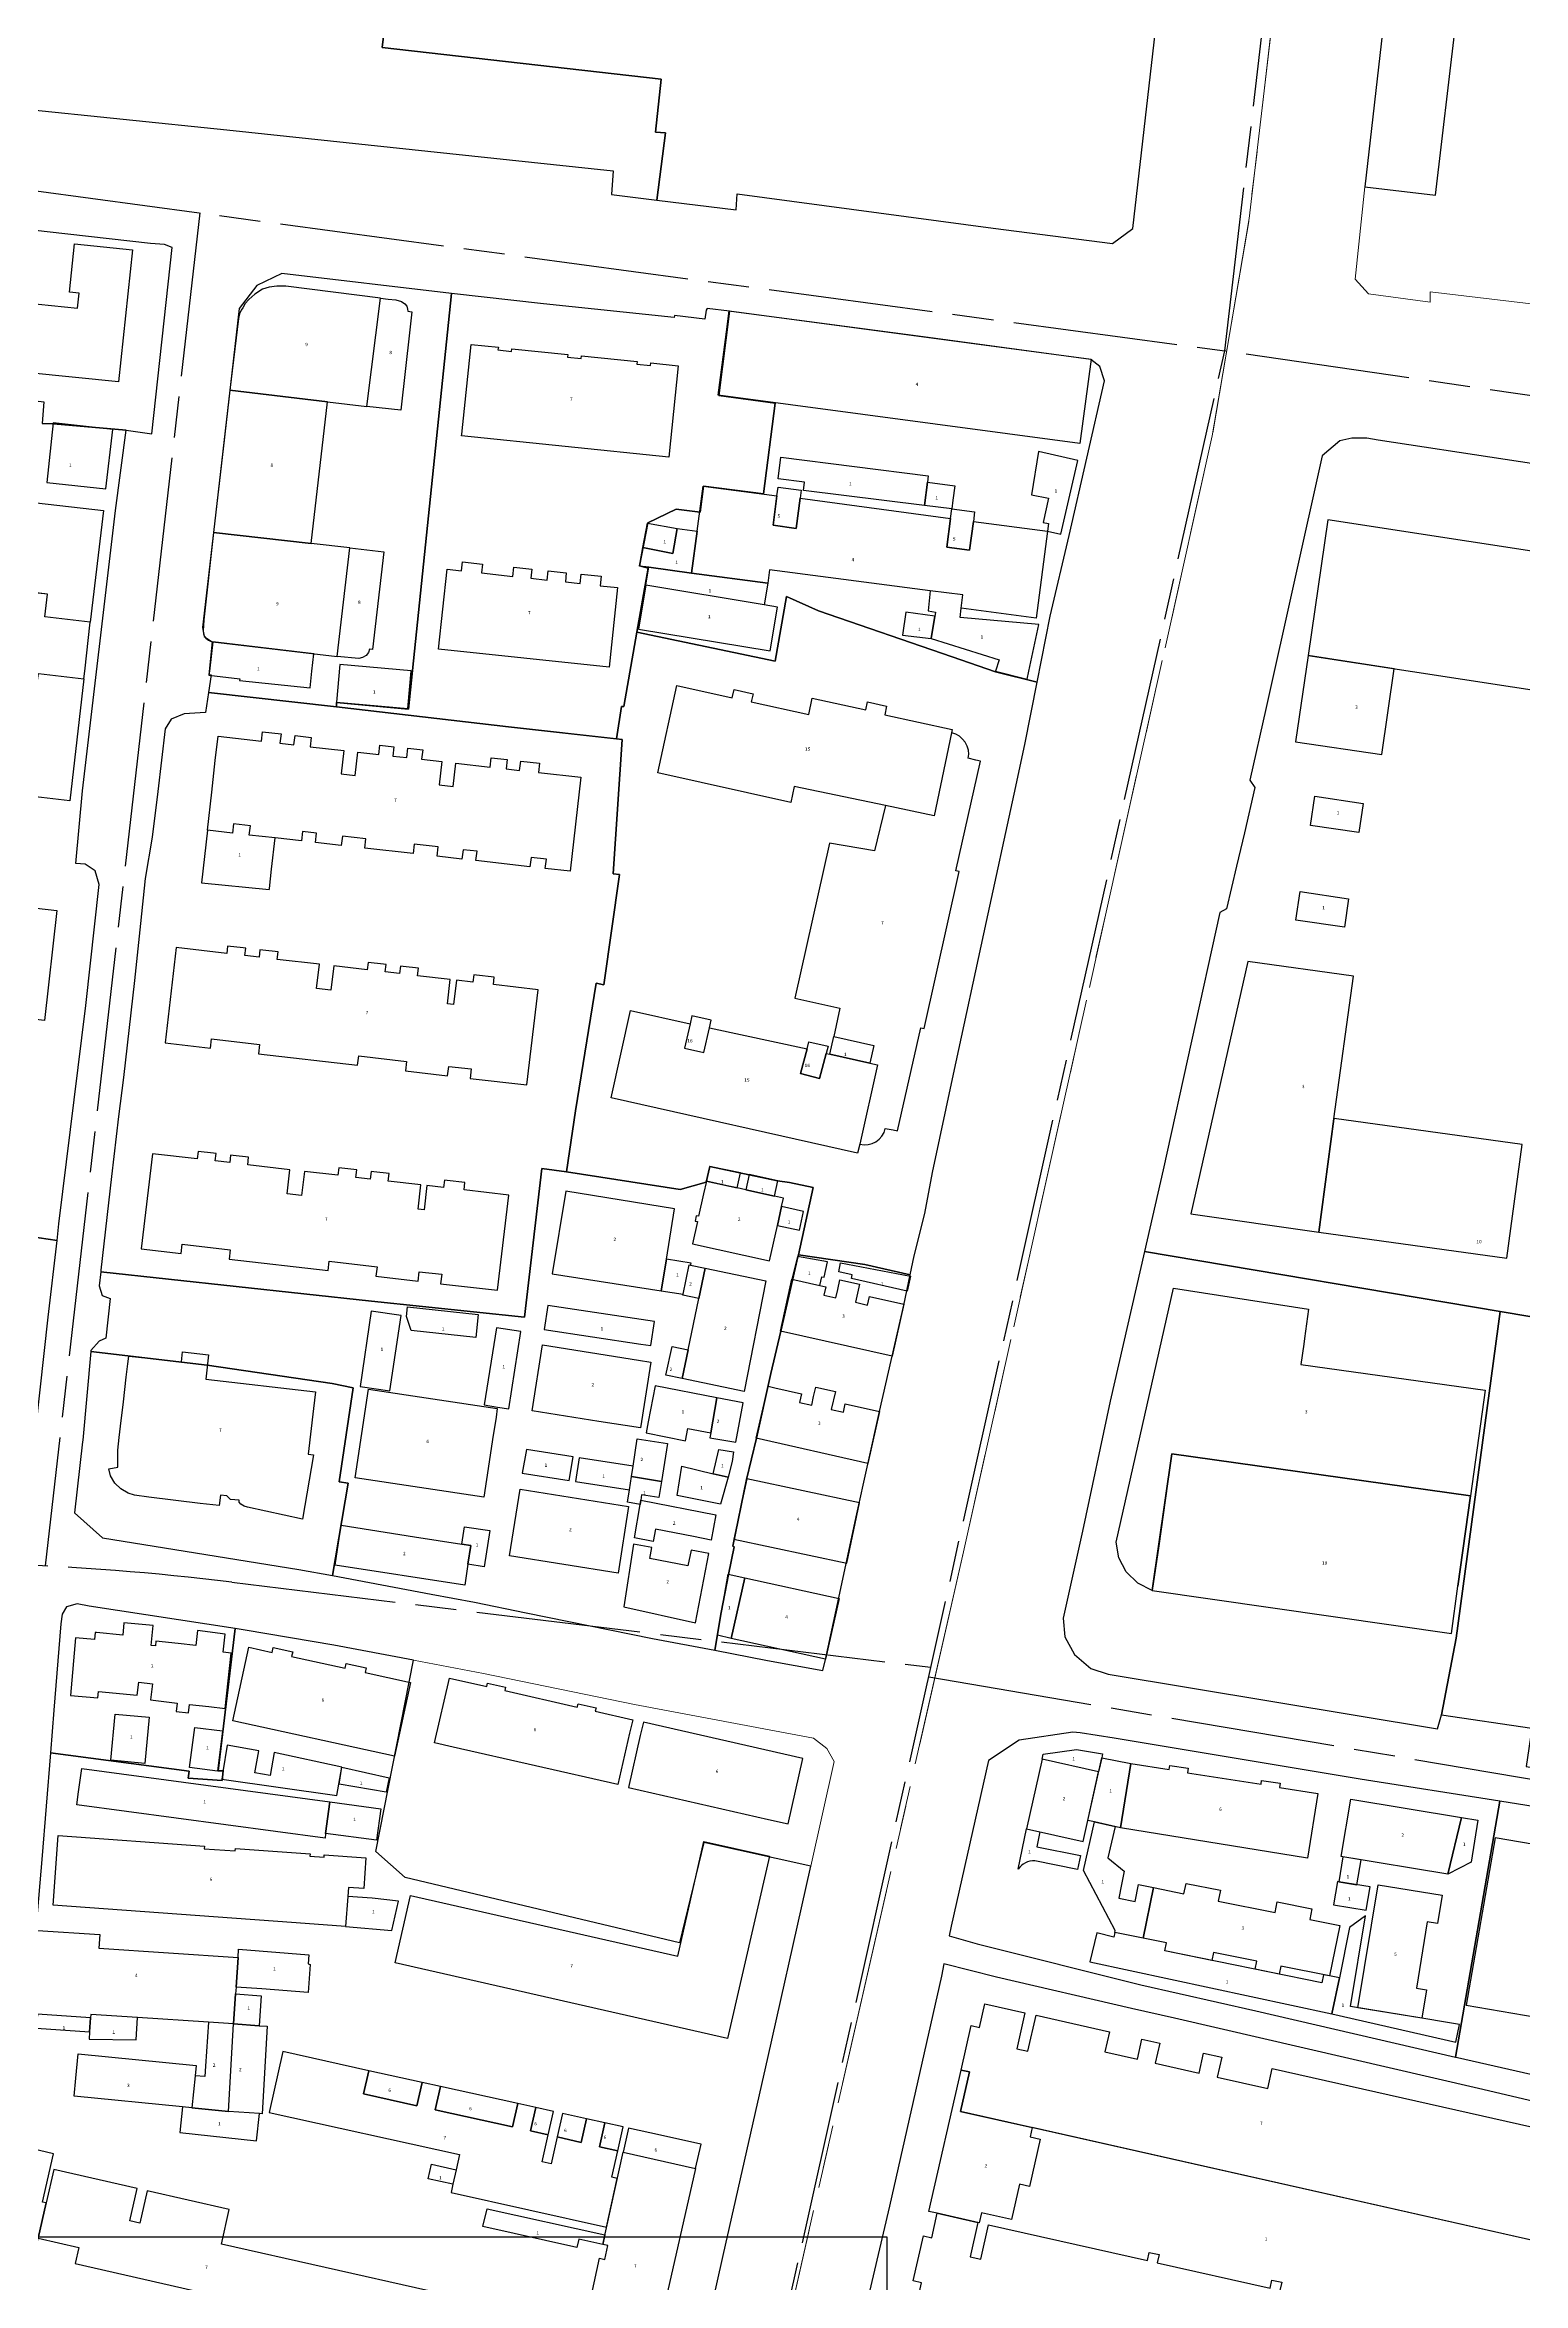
# Model space of a CAD drawing. Header units: millimetres. Extents: x 125232 to 134072, y 142885 to 152835.
# Drawn here: x 130028.9 to 130244.7, y 147764.5 to 148091.5 of the extents above; entities that cross this region are included whole.
import ezdxf

# ---------------------------------------------------------------- set-up
doc = ezdxf.new("R2010")
doc.units = ezdxf.units.MM
doc.linetypes.add('ACAD_ISO08W100', pattern=[36, 24, -3, 6, -3])
doc.linetypes.add('CENTER', pattern=[50.8, 31.75, -6.35, 6.35, -6.35])
for name, color, linetype in [('buildings', 7, 'Continuous'), ('commerce', 10, 'Continuous'), ('commerce & office', 242, 'Continuous'), ('commerce and residence', 32, 'Continuous'), ('layers', 7, 'Continuous'), ('military', 76, 'Continuous'), ('research & university', 30, 'Continuous'), ('residence', 2, 'Continuous'), ('residence-bad', 41, 'Continuous'), ('老城北中心线', 7, 'ACAD_ISO08W100')]:
    doc.layers.add(name, color=color, linetype=linetype)
for name, color, linetype, lineweight in [('municipal utilities', 151, 'Continuous', 0), ('school', 31, 'Continuous', 0), ('super block', 6, 'CENTER', 0)]:
    doc.layers.add(name, color=color, linetype=linetype, lineweight=lineweight)
doc.styles.add('层数', font='', dxfattribs={"height": 2})
doc.styles.get('层数').set_extended_font_data('FangSong_GB2312')

msp = doc.modelspace()

# ---------------------------------------------------------------- linework, layer by layer
msp.add_lwpolyline([(130151.88, 147771.28), (129501.88, 147771.28), (129501.88, 146971.28), (130151.88, 146971.28)], close=True)
at = {"layer": 'buildings', "linetype": 'Continuous', "flags": 128}
for points in [[(129995.28, 148046.73), (129997.21, 148066.16), (130005.66, 148065.28), (130004.93, 148058.26), (130003.53, 148058.4), (130003.29, 148056.11), (130033.69, 148052.99), (130033.92, 148055.21), (130032.52, 148055.36), (130033.24, 148062.42), (130041.73, 148061.55), (130039.65, 148042.27), (130000, 148046.26), (129995.28, 148046.73)], [(130055.93, 148041.01), (130070.15, 148039.32), (130075.9, 148038.67), (130077.9, 148054.48), (130064.11, 148056.23), (130062.77, 148056.24), (130061.64, 148056.06), (130060.69, 148055.77), (130059.59, 148055.07), (130058.67, 148054.28), (130058.17, 148053.7), (130057.8, 148053.07), (130057.58, 148052.73), (130057.35, 148052.2), (130057.18, 148051.5)], [(130077.9, 148054.48), (130079.03, 148054.34), (130080.13, 148054.22), (130080.97, 148053.99), (130081.45, 148053.62), (130081.74, 148053.31), (130081.86, 148052.85), (130081.9, 148052.56), (130082.49, 148052.49), (130082.19, 148049.83), (130080.86, 148038.11), (130075.9, 148038.67)], [(130180.01, 148033.24), (130127.19, 148040.31), (130128.42, 148049.54), (130128.82, 148052.61), (130181.65, 148045.55)], [(130089.75, 148034.36), (130089.78, 148034.6), (130091.13, 148047.7), (130095.11, 148047.3), (130095.06, 148046.9), (130097.05, 148046.69), (130097.09, 148047.09), (130105.25, 148046.25), (130105.2, 148045.86), (130107.19, 148045.65), (130107.23, 148046.05), (130115.39, 148045.21), (130115.34, 148044.81), (130117.33, 148044.61), (130117.37, 148045.01), (130121.35, 148044.6), (130119.98, 148031.25)], [(130067.81, 148018.63), (130070.15, 148039.32), (130055.93, 148041.01), (130053.55, 148020.25)], [(130029.19, 148027.55), (130037.84, 148026.61), (130038.85, 148035.3), (130036.28, 148035.58), (130030.14, 148036.25), (130029.19, 148027.55)], [(130179.68, 148030.75), (130173.97, 148032.07), (130172.92, 148025.75), (130175.43, 148025.25), (130174.65, 148021.7), (130175.42, 148021.57), (130175.27, 148020.46), (130177.21, 148020.01)], [(130157.86, 148028.53), (130157.74, 148027.6), (130157.31, 148024.18), (130139.66, 148026.38), (130139.82, 148027.59), (130135.97, 148028.09), (130136.37, 148031.25), (130157.86, 148028.53)], [(129995.71, 148015.21), (129996.87, 148025.56), (129996.9, 148025.75), (129997.16, 148028.07), (130000, 148027.74), (130037.48, 148023.45), (130035.54, 148007.15), (130028.89, 148007.94), (130029.28, 148011.22), (130000, 148014.7), (129995.71, 148015.21)], [(130164.46, 148021.87), (130175.27, 148020.46), (130173.62, 148007.74), (130162.66, 148009.17), (130162.91, 148011.12), (130158.14, 148011.74), (130134.71, 148014.8), (130134.45, 148012.85), (130123.33, 148014.3), (130124.13, 148020.46), (130124.99, 148027.01), (130135.78, 148025.6), (130135.22, 148021.29), (130138.57, 148020.85), (130139.16, 148025.24), (130161.12, 148022.3), (130160.57, 148018.09), (130163.91, 148017.66)], [(130135.94, 148026.87), (130139.32, 148026.42), (130139.16, 148025.24), (130138.57, 148020.85), (130135.22, 148021.29), (130135.78, 148025.6), (130135.94, 148026.87)], [(130157.74, 148027.6), (130161.74, 148027.05), (130161.47, 148024.97), (130161.3, 148023.68), (130157.31, 148024.18), (130157.74, 148027.6)], [(130161.3, 148023.68), (130164.64, 148023.25), (130164.46, 148021.87), (130163.91, 148017.66), (130160.57, 148018.09), (130161.12, 148022.3), (130161.3, 148023.68)], [(130296.11, 147989.58), (130299.14, 148009.35), (130216.18, 148022.07), (130213.31, 148002.28)], [(130117.06, 148015.16), (130115.72, 148015.34), (130116.22, 148018.05), (130120.6, 148017.2), (130121.21, 148020.84), (130124.13, 148020.46), (130123.33, 148014.3)], [(130116.87, 148021.63), (130121.21, 148020.84), (130120.6, 148017.2), (130116.22, 148018.05), (130116.87, 148021.63)], [(130073.42, 148018), (130078.39, 148017.43), (130076.73, 148003.15), (130076.3, 148003.18), (130076.16, 148002.74), (130075.83, 148002.3), (130075.29, 148001.97), (130074.76, 148001.86), (130071.58, 148002.15)], [(130087.63, 148014.88), (130089.74, 148014.65), (130089.87, 148015.95), (130092.81, 148015.64), (130092.67, 148014.33), (130097.23, 148013.84), (130097.37, 148015.17), (130100.01, 148014.89), (130099.87, 148013.56), (130102.24, 148013.3), (130102.38, 148014.65), (130105.03, 148014.37), (130104.89, 148013.02), (130107.05, 148012.8), (130107.19, 148014.15), (130110.12, 148013.85), (130109.97, 148012.46), (130112.5, 148012.2), (130111.29, 148000.59), (130086.39, 148003.18)], [(130116.63, 148012.53), (130115.56, 148006.13), (130134.8, 148002.94), (130135.86, 148009.34), (130133.93, 148009.66), (130116.63, 148012.53)], [(130134.45, 148012.85), (130133.93, 148009.66), (130116.63, 148012.53), (130117.06, 148015.16), (130123.33, 148014.3)], [(130158.9, 148008.61), (130158.3, 148004.74), (130168.24, 148001.64), (130167.66, 148000), (130172.28, 147998.84), (130172.54, 148000), (130174, 148006.79), (130162.54, 148007.81), (130162.66, 148009.17), (130162.91, 148011.12), (130158.14, 148011.74), (130157.86, 148008.8), (130158.9, 148008.61)], [(130158.81, 148008.02), (130154.58, 148008.62), (130154.1, 148005.27), (130158.3, 148004.74)], [(130052.86, 147999.41), (130057.36, 147998.86), (130057.33, 147998.61), (130067.66, 147997.55), (130067.91, 148000), (130068.2, 148002.54), (130053.43, 148004.26), (130052.93, 148000), (130052.86, 147999.41)], [(130213.31, 148002.28), (130211.48, 147989.65), (130224.06, 147987.82), (130225.89, 148000.35)], [(130000, 147984.71), (129995.14, 147985.2), (129996.35, 147996.82), (130000, 147996.44), (130027.09, 147993.41), (130027.99, 147999.66), (130034.62, 147998.89), (130032.54, 147981.07), (130028.41, 147981.53), (130004.09, 147984.25), (130004.26, 147985.78), (130002, 147986.03), (130001.83, 147984.5), (130000, 147984.71)], [(130071.47, 147995.47), (130081.89, 147994.55), (130082.37, 148000), (130082.38, 148000.06), (130071.96, 148000.95), (130071.47, 147995.47)], [(130158.75, 147978.85), (130151.63, 147980.36), (130138.31, 147983.17), (130137.8, 147980.8), (130118.37, 147985.12), (130121.18, 147997.88), (130129.23, 147996.12), (130129.53, 147997.3), (130132.29, 147996.7), (130132.03, 147995.5), (130140.41, 147993.67), (130140.93, 147996.06), (130148.76, 147994.35), (130149.01, 147995.49), (130151.78, 147994.89), (130151.51, 147993.63), (130161.37, 147991.49), (130161.26, 147990.98)], [(130054.2, 147990.48), (130060.54, 147989.76), (130060.7, 147991.12), (130063.41, 147990.82), (130063.2, 147989.46), (130065.27, 147989.23), (130065.43, 147990.59), (130067.81, 147990.32), (130067.62, 147988.96), (130072.56, 147988.41), (130072.16, 147985.01), (130074.22, 147984.77), (130074.62, 147988.17), (130077.65, 147987.83), (130077.81, 147989.19), (130079.86, 147988.96), (130079.71, 147987.6), (130081.76, 147987.36), (130081.92, 147988.73), (130084.07, 147988.48), (130083.91, 147987.12), (130086.85, 147986.79), (130086.45, 147983.37), (130088.53, 147983.13), (130088.93, 147986.55), (130093.92, 147985.99), (130094.08, 147987.35), (130096.4, 147987.09), (130096.24, 147985.73), (130098.22, 147985.5), (130098.38, 147986.87), (130101.14, 147986.55), (130100.99, 147985.19), (130107.14, 147984.49), (130105.59, 147970.76), (130101.97, 147971.17), (130102.13, 147972.53), (130099.88, 147972.79), (130099.72, 147971.43), (130091.84, 147972.32), (130092, 147973.68), (130089.96, 147973.91), (130089.8, 147972.55), (130086.16, 147972.96), (130086.32, 147974.32), (130082.81, 147974.71), (130082.66, 147973.36), (130075.61, 147974.15), (130075.77, 147975.51), (130072.35, 147975.9), (130072.19, 147974.54), (130068.41, 147974.97), (130068.56, 147976.33), (130066.52, 147976.56), (130066.36, 147975.2), (130062.53, 147975.63), (130058.76, 147976.06), (130058.92, 147977.42), (130056.46, 147977.69), (130056.31, 147976.34), (130052.65, 147976.75), (130053.28, 147982.33), (130053.8, 147986.95)], [(130161.31, 147990.97), (130161.26, 147990.98), (130158.75, 147978.85), (130151.63, 147980.36), (130150.04, 147973.77), (130143.45, 147974.89), (130138.4, 147952.24), (130144.98, 147950.77), (130144.06, 147946.62), (130149.92, 147945.32), (130149.34, 147942.74), (130150.47, 147942.5), (130147.89, 147930.9), (130148.49, 147930.81), (130149.09, 147930.85), (130149.68, 147931), (130150.22, 147931.27), (130150.71, 147931.63), (130151.11, 147932.09), (130151.41, 147932.61), (130151.6, 147933.19), (130152.72, 147932.98), (130153.4, 147932.85), (130156.78, 147947.91), (130157.27, 147947.81), (130162.4, 147970.72), (130161.91, 147970.83), (130165.49, 147986.83), (130164.81, 147986.99), (130163.71, 147987.26), (130163.77, 147987.87), (130163.72, 147988.47), (130163.55, 147989.06), (130163.26, 147989.6), (130162.88, 147990.08), (130162.42, 147990.48), (130161.89, 147990.78)], [(130052.65, 147976.75), (130051.78, 147969.1), (130061.68, 147968.1), (130061.7, 147968.24), (130062.02, 147971.07), (130062.53, 147975.63), (130058.76, 147976.06), (130058.92, 147977.42), (130056.46, 147977.69), (130056.31, 147976.34)], [(130000, 147957.84), (129994.88, 147958.43), (129996.1, 147969), (130000, 147968.55), (130030.65, 147965.05), (130028.84, 147948.97), (130021.6, 147949.79), (130022.23, 147955.38), (130018.77, 147955.77), (130000, 147957.84)], [(130088.1, 147954.95), (130083.33, 147955.51), (130083.46, 147956.6), (130081.22, 147956.86), (130080.82, 147956.9), (130080.7, 147955.81), (130078.61, 147956.06), (130078.74, 147957.15), (130078.34, 147957.19), (130076.11, 147957.45), (130075.98, 147956.36), (130071.09, 147956.93), (130070.68, 147953.39), (130068.58, 147953.64), (130068.99, 147957.18), (130062.83, 147957.89), (130062.95, 147958.99), (130060.72, 147959.25), (130060.32, 147959.29), (130060.19, 147958.2), (130058.1, 147958.44), (130058.23, 147959.54), (130057.84, 147959.58), (130055.6, 147959.84), (130055.47, 147958.75), (130048.1, 147959.61), (130046.48, 147945.7), (130053.1, 147944.93), (130053.26, 147946.29), (130060.27, 147945.48), (130060.11, 147944.11), (130074.57, 147942.43), (130074.73, 147943.79), (130081.7, 147942.98), (130081.54, 147941.62), (130087.71, 147940.9), (130087.87, 147942.27), (130091.14, 147941.89), (130090.98, 147940.52), (130099.29, 147939.55), (130100.91, 147953.46), (130094.39, 147954.22), (130094.52, 147955.31), (130091.94, 147955.61), (130091.54, 147955.66), (130091.41, 147954.56), (130088.98, 147954.85), (130088.57, 147951.3), (130087.68, 147951.4)], [(130147.54, 147929.61), (130111.56, 147937.68), (130114.42, 147950.44), (130123.09, 147948.49), (130122.29, 147944.92), (130125.11, 147944.29), (130125.92, 147947.89), (130140.17, 147944.81), (130139.22, 147941.23), (130142.01, 147940.5), (130142.97, 147944.16), (130143.49, 147944.05), (130149.34, 147942.75), (130150.47, 147942.5), (130147.89, 147930.9)], [(130123.35, 147949.63), (130123.09, 147948.49), (130122.29, 147944.92), (130125.11, 147944.29), (130125.92, 147947.89), (130126.18, 147949.02)], [(130144.06, 147946.62), (130149.92, 147945.32), (130149.34, 147942.74), (130143.49, 147944.05)], [(130140.44, 147945.85), (130143.25, 147945.22), (130142.97, 147944.16), (130142.01, 147940.5), (130139.22, 147941.23), (130140.17, 147944.81)], [(130217.09, 147934.59), (130214.86, 147918.04), (130242.34, 147914.27), (130244.58, 147930.87), (130217.1, 147934.65)], [(130083.8, 147924.96), (130079.03, 147925.51), (130079.16, 147926.61), (130076.92, 147926.87), (130076.53, 147926.91), (130076.4, 147925.82), (130074.31, 147926.06), (130074.44, 147927.16), (130074.04, 147927.2), (130071.81, 147927.46), (130071.68, 147926.37), (130066.8, 147926.94), (130066.38, 147923.4), (130064.28, 147923.64), (130064.69, 147927.18), (130058.53, 147927.9), (130058.66, 147928.99), (130056.42, 147929.26), (130056.02, 147929.3), (130055.9, 147928.21), (130053.8, 147928.45), (130053.93, 147929.54), (130053.54, 147929.59), (130051.3, 147929.85), (130051.17, 147928.76), (130044.61, 147929.52), (130042.99, 147915.62), (130048.8, 147914.94), (130048.96, 147916.3), (130055.97, 147915.48), (130055.81, 147914.12), (130070.27, 147912.44), (130070.43, 147913.8), (130077.4, 147912.99), (130077.24, 147911.63), (130083.41, 147910.91), (130083.57, 147912.28), (130086.85, 147911.9), (130086.68, 147910.53), (130095, 147909.56), (130096.62, 147923.47), (130090.1, 147924.23), (130090.22, 147925.32), (130087.64, 147925.62), (130087.24, 147925.67), (130087.12, 147924.57), (130084.68, 147924.86), (130084.27, 147921.31), (130083.39, 147921.41)], [(130129.97, 147924.52), (130130.46, 147926.72), (130125.93, 147927.65), (130125.49, 147925.51)], [(130102.99, 147911.95), (130118.89, 147909.48), (130119.64, 147914.1), (130120.83, 147921.47), (130104.95, 147924.04)], [(130125.05, 147923.65), (130124.33, 147920.37), (130123.99, 147920.44), (130123.82, 147919.66), (130124.16, 147919.59), (130123.45, 147916.37), (130134.71, 147913.88), (130135.84, 147919.05), (130136.45, 147921.79), (130136.72, 147923.04), (130135.41, 147923.33), (130131.23, 147924.25), (130129.97, 147924.52), (130128.52, 147924.84), (130125.49, 147925.51)], [(130131.72, 147926.46), (130131.23, 147924.25), (130135.41, 147923.33), (130135.9, 147925.57)], [(130135.84, 147919.05), (130139.07, 147918.34), (130139.67, 147921.08), (130136.45, 147921.79)], [(130118.89, 147909.48), (130122.08, 147909.01), (130122.98, 147913.26), (130123.18, 147913.22), (130123.24, 147913.51), (130119.64, 147914.1)], [(130138.76, 147914.51), (130137.96, 147911.19), (130142.03, 147910.28), (130142.32, 147911.55), (130142.65, 147911.48), (130143.16, 147913.7)], [(130121.93, 147896.66), (130122.81, 147900.86), (130124.38, 147908.37), (130125.3, 147912.79), (130134.18, 147910.97), (130130.97, 147894.78)], [(130122.98, 147913.26), (130123.18, 147913.22), (130125.3, 147912.79), (130124.38, 147908.37), (130122.05, 147908.86), (130122.08, 147909.01)], [(130137.96, 147911.19), (130142.03, 147910.28), (130142.9, 147910.09), (130142.62, 147908.85), (130144.38, 147908.45), (130144.66, 147909.69), (130144.97, 147911.08), (130147.84, 147910.44), (130147.25, 147907.81), (130149, 147907.41), (130149.28, 147908.65), (130154.3, 147907.52), (130152.58, 147899.94), (130136.3, 147903.61)], [(130154.79, 147909.46), (130146.66, 147911.29), (130146.78, 147911.8), (130144.83, 147912.24), (130145.06, 147913.58), (130155.25, 147911.62)], [(130074.93, 147895.53), (130079.26, 147894.88), (130080.91, 147905.87), (130076.57, 147906.51)], [(130081.7, 147905.75), (130081.85, 147907.15), (130092.18, 147906.01), (130091.82, 147902.68), (130082.41, 147903.71)], [(130117.9, 147905.01), (130102.33, 147907.33), (130101.81, 147903.82), (130115.91, 147901.72), (130117.39, 147901.5)], [(130093.05, 147892.82), (130095, 147892.51), (130096.63, 147892.26), (130098.38, 147903.54), (130094.82, 147904.06)], [(130100.03, 147891.97), (130101.56, 147901.59), (130115.56, 147899.38), (130117.39, 147899.09), (130115.87, 147889.46), (130109.8, 147890.42), (130107.33, 147890.81)], [(130120.46, 147901.36), (130122.81, 147900.86), (130121.93, 147896.66), (130119.54, 147897.16)], [(130039.57, 147886.22), (130039.77, 147888.08), (130039.97, 147889.73), (130040.4, 147893.29), (130040.59, 147895.09), (130040.78, 147896.87), (130041.01, 147898.82), (130041.16, 147899.93), (130042.15, 147899.83), (130048.88, 147899.1), (130049.03, 147900.56), (130052.8, 147900.16), (130052.4, 147896.6), (130068.41, 147894.74), (130068.13, 147892.31), (130067.35, 147885.62), (130068.14, 147885.52), (130066.51, 147876.12), (130058.49, 147877.89), (130057.99, 147878.03), (130057.52, 147878.32), (130057.29, 147878.64), (130057.28, 147878.89), (130056.01, 147879), (130055.47, 147879.54), (130054.54, 147879.64), (130054.38, 147878.15), (130051.59, 147878.45), (130044.11, 147879.35), (130042.01, 147879.63), (130041.08, 147879.96), (130039.99, 147880.58), (130039.14, 147881.4), (130038.48, 147882.45), (130038.24, 147883.51), (130039.59, 147883.73)], [(130076.16, 147895.14), (130094.96, 147892.32), (130094.77, 147891.02), (130094.28, 147887.76), (130093.79, 147884.5), (130093.01, 147879.35), (130074.21, 147882.17)], [(130127.02, 147893.85), (130117.98, 147895.61), (130116.99, 147890.35), (130116.67, 147888.75), (130122.43, 147887.59), (130122.77, 147889.4), (130126.12, 147888.75)], [(130134.48, 147895.54), (130135.47, 147895.32), (130139.37, 147894.44), (130139.09, 147893.2), (130140.85, 147892.8), (130141.13, 147894.04), (130141.44, 147895.43), (130144.31, 147894.79), (130143.71, 147892.16), (130145.47, 147891.76), (130145.75, 147893), (130150.77, 147891.87), (130149.05, 147884.29), (130132.77, 147887.96)], [(130126, 147888.04), (130129.79, 147887.39), (130130.84, 147893.11), (130127.02, 147893.85), (130126.12, 147888.75)], [(130115.38, 147887.89), (130119.81, 147887.19), (130118.94, 147881.66), (130114.54, 147882.35), (130114.77, 147883.88)], [(130114.77, 147883.88), (130106.9, 147885.12), (130106.36, 147881.63), (130114.24, 147880.4), (130114.54, 147882.35)], [(130129.46, 147885.95), (130129.24, 147884.55), (130128.67, 147882.27), (130126.49, 147882.78), (130127.31, 147886.32)], [(130235.18, 147866.35), (130237.03, 147879.57), (130193.43, 147885.66), (130190.57, 147865.72), (130234.22, 147859.45)], [(130113.98, 147878.62), (130114.24, 147880.4), (130114.54, 147882.35), (130118.94, 147881.66), (130118.56, 147879.29), (130116.02, 147879.7), (130115.89, 147878.93), (130115.79, 147878.29)], [(130121.2, 147879.61), (130121.9, 147883.86), (130126.49, 147882.78), (130128.67, 147882.27), (130127.52, 147878.33)], [(130131.38, 147882.03), (130129.51, 147873.23), (130145.96, 147869.73), (130147.83, 147878.53)], [(130098.3, 147880.5), (130114.13, 147877.99), (130112.59, 147868.26), (130096.75, 147870.77)], [(130115.01, 147873.4), (130115.79, 147878.29), (130115.89, 147878.93), (130126.86, 147876.79), (130126.16, 147873.08), (130123.59, 147873.59), (130118.06, 147874.68), (130117.7, 147872.87)], [(130072.17, 147875.27), (130082.88, 147873.58), (130089.76, 147872.5), (130091.11, 147872.29), (130090.68, 147869.57), (130090.2, 147866.5), (130071.27, 147869.43)], [(130090.16, 147875.04), (130093.86, 147874.5), (130093.04, 147869.2), (130090.68, 147869.57), (130091.11, 147872.29), (130089.76, 147872.5)], [(130114.86, 147872.51), (130113.44, 147863.33), (130123.9, 147861.01), (130125.83, 147871.14), (130123.24, 147871.61), (130122.76, 147869.33), (130117.22, 147870.41), (130117.53, 147871.99)], [(130129.12, 147858.73), (130127.11, 147859.2), (130128.67, 147868.12), (130131.09, 147867.59)], [(130144.85, 147864.53), (130142.88, 147855.67), (130129.12, 147858.73), (130131.09, 147867.59)], [(130033.4, 147858.81), (130032.66, 147850.39), (130036.64, 147850.04), (130036.73, 147850.96), (130042.41, 147850.43), (130042.61, 147852.32), (130044.61, 147852.08), (130044.35, 147849.73), (130048.24, 147849.28), (130048.1, 147848.06), (130049.89, 147847.86), (130050.03, 147849.08), (130052.83, 147848.76), (130055.22, 147848.49), (130056.13, 147856.56), (130054.94, 147856.69), (130055.25, 147859.32), (130051.2, 147859.87), (130050.95, 147857.67), (130048.36, 147857.96), (130045.12, 147858.33), (130045.05, 147857.65), (130044.42, 147857.7), (130044.71, 147860.61), (130040.46, 147861), (130040.3, 147859.21), (130036.46, 147859.57), (130036.26, 147859.59), (130036.17, 147858.56)], [(130058.69, 147857.43), (130062.1, 147856.68), (130062.26, 147857.4), (130065.09, 147856.78), (130064.93, 147856.07), (130072.75, 147854.36), (130072.9, 147855.08), (130075.82, 147854.44), (130075.66, 147853.72), (130082.29, 147852.28), (130079.94, 147841.54), (130056.34, 147846.69)], [(130085.81, 147843.46), (130087.97, 147852.94), (130093.43, 147851.7), (130093.54, 147852.19), (130096.17, 147851.59), (130096.06, 147851.1), (130106.63, 147848.69), (130106.74, 147849.18), (130109.37, 147848.58), (130109.26, 147848.09), (130114.72, 147846.85), (130114.27, 147844.88), (130112.56, 147837.37), (130088.54, 147842.84)], [(130050.05, 147839.85), (130050.8, 147845.73), (130054.85, 147845.22), (130054.11, 147839.34)], [(130116.28, 147846.49), (130115.83, 147844.52), (130114.11, 147836.94), (130134.57, 147832.28), (130137.4, 147831.63), (130139.58, 147841.19)], [(130072.26, 147839.9), (130062.37, 147842.04), (130061.82, 147838.68), (130059.57, 147839.11), (130060.16, 147842.31), (130055.54, 147843.14), (130054.91, 147839.23), (130054.73, 147838.16), (130071.54, 147835.8)], [(130174.48, 147841.09), (130174.63, 147841.8), (130179.52, 147842.48), (130183.32, 147841.88), (130183.19, 147841.29), (130182.74, 147839.26)], [(130034.31, 147839.71), (130070.51, 147834.85), (130069.9, 147830.24), (130069.81, 147829.57), (130033.6, 147834.42), (130033.85, 147836.3)], [(130079.19, 147838.36), (130078.74, 147836.25), (130071.86, 147837.43), (130072.26, 147839.9)], [(130182.74, 147839.26), (130174.48, 147841.09), (130172.22, 147830.9), (130180.48, 147829.07), (130181.15, 147832.12)], [(130187.44, 147840.46), (130193.05, 147839.59), (130193.14, 147840.18), (130195.82, 147839.76), (130195.72, 147839.1), (130206.44, 147837.43), (130206.53, 147837.99), (130209.24, 147837.57), (130209.14, 147836.95), (130214.72, 147836.07), (130213.24, 147826.61), (130185.94, 147831.06)], [(130069.9, 147830.24), (130070.51, 147834.85), (130077.95, 147833.85), (130077.33, 147829.25)], [(130219.53, 147835.23), (130235.69, 147832.56), (130233.73, 147824.27), (130218.4, 147826.81), (130218.15, 147826.85)], [(130235.69, 147832.56), (130238.1, 147832.16), (130237.09, 147826.05), (130233.73, 147824.27)], [(130030.12, 147819.76), (130030.85, 147829.92), (130052.2, 147828.38), (130052.17, 147828.01), (130056.71, 147827.68), (130056.74, 147828.05), (130067.62, 147827.27), (130067.59, 147826.92), (130069.68, 147826.77), (130069.71, 147827.11), (130075.79, 147826.67), (130075.47, 147822.19), (130073.23, 147822.35), (130073.14, 147821.05), (130072.82, 147816.67), (130065.6, 147817.19), (130053.55, 147818.05)], [(130082.31, 147821.17), (130121.3, 147812.3), (130125.11, 147829.07), (130134.67, 147826.9), (130128.56, 147800.28), (130080.06, 147811.32)], [(130171, 147825), (130172.22, 147830.9), (130174.13, 147830.48), (130173.7, 147828.3), (130180.08, 147827.04), (130179.67, 147824.98), (130173.41, 147826.22), (130173.06, 147826.22), (130172.71, 147826.17), (130172.37, 147826.07), (130172.04, 147825.93), (130171.74, 147825.75), (130171.46, 147825.54), (130171.21, 147825.29)], [(130185.16, 147831.23), (130184.06, 147826.67), (130186.47, 147824.72), (130186.07, 147822.76), (130185.68, 147820.8), (130188.08, 147820.32), (130188.57, 147822.77), (130190.73, 147822.33), (130189.23, 147814.93), (130185.1, 147815.76), (130185.17, 147816.07), (130180.54, 147824.81), (130182.11, 147831.91)], [(130269.63, 147805.66), (130272.63, 147823.95), (130250, 147827.98), (130240.64, 147829.61), (130236.4, 147805.18), (130250, 147802.81), (130268.53, 147799.52)], [(130218.4, 147826.81), (130217.8, 147823.17), (130220.44, 147822.74), (130221.04, 147826.37)], [(130190.73, 147822.33), (130195.19, 147821.43), (130195.5, 147822.94), (130200.51, 147821.93), (130200.2, 147820.37), (130208.51, 147818.69), (130208.82, 147820.23), (130213.85, 147819.22), (130213.54, 147817.66), (130217.93, 147816.78), (130216.45, 147809.43), (130209.33, 147810.87), (130209.09, 147809.7), (130205.6, 147810.41), (130205.84, 147811.57), (130199.51, 147812.85), (130199.27, 147811.69), (130192.4, 147813.08), (130192.64, 147814.24), (130189.23, 147814.93)], [(130223.52, 147822.74), (130232.86, 147821.21), (130232.18, 147817.07), (130230.7, 147817.31), (130229.13, 147807.65), (130230.61, 147807.4), (130229.93, 147803.26), (130220.59, 147804.79)], [(130080.53, 147820.34), (130076.68, 147820.79), (130073.14, 147821.05), (130072.82, 147816.67), (130079.55, 147816.07)], [(130027.86, 147804.33), (130027.03, 147804.38), (130027.84, 147816.08), (130036.95, 147815.48), (130036.81, 147813.48), (130057.12, 147812.11), (130056.82, 147807.79), (130056.76, 147806.79), (130056.46, 147802.41), (130052.8, 147802.65), (130042.45, 147803.35), (130035.62, 147803.81), (130035.58, 147803.31), (130027.83, 147803.83)], [(130057.2, 147813.36), (130067.44, 147812.49), (130067.34, 147811.19), (130067.66, 147811.09), (130067.35, 147807.02), (130060.58, 147807.52), (130056.82, 147807.79), (130057.12, 147812.11)], [(130185.1, 147815.76), (130184.94, 147815.11), (130182.45, 147815.71), (130181.44, 147811.5), (130216.77, 147803.88), (130217.91, 147809.14), (130216.45, 147809.43), (130215.57, 147809.61), (130215.33, 147808.44), (130192.4, 147813.08), (130192.64, 147814.24), (130189.23, 147814.93)], [(130056.76, 147806.79), (130060.51, 147806.54), (130060.19, 147802.16), (130056.47, 147802.41)], [(130027.83, 147803.83), (130027.69, 147801.79), (130035.45, 147801.27), (130035.58, 147803.31)], [(130035.58, 147803.31), (130035.45, 147801.27), (130035.37, 147800.17), (130042.23, 147800.07), (130042.45, 147803.35), (130035.62, 147803.81)], [(130050.38, 147790.17), (130055.74, 147789.64), (130056.47, 147802.41), (130052.8, 147802.65), (130052.37, 147796.24), (130052.27, 147794.74), (130050.84, 147794.84)], [(130056.47, 147802.41), (130060.19, 147802.16), (130061.39, 147802.08), (130060.65, 147789.31), (130060.25, 147789.33), (130055.74, 147789.64)], [(130033.79, 147798.03), (130050.99, 147796.33), (130050.84, 147794.84), (130050.38, 147790.17), (130049, 147790.31), (130033.18, 147791.87), (130033.44, 147794.49)], [(130112.48, 147779.84), (130111.68, 147780.02), (130112.54, 147783.86), (130109.89, 147784.48), (130110.64, 147787.98), (130107.98, 147788.57), (130107.2, 147785.1), (130103.71, 147785.91), (130102.83, 147781.99), (130101.52, 147782.28), (130102.39, 147786.22), (130099.81, 147786.79), (130100.57, 147790.21), (130097.94, 147790.79), (130097.19, 147787.38), (130085.9, 147789.87), (130086.65, 147793.28), (130083.98, 147793.87), (130083.23, 147790.46), (130075.43, 147792.19), (130076.23, 147795.59), (130063.65, 147798.37), (130061.68, 147789.46), (130089.43, 147783.33), (130088.94, 147781.13), (130088.47, 147779), (130088.21, 147777.8), (130110.9, 147772.74)], [(130076.23, 147795.59), (130075.43, 147792.19), (130083.23, 147790.46), (130083.98, 147793.87)], [(130086.65, 147793.28), (130085.9, 147789.87), (130097.19, 147787.38), (130097.94, 147790.79)], [(130162.68, 147795.67), (130163.88, 147795.4), (130162.58, 147789.65), (130173.04, 147787.29), (130172.73, 147785.93), (130174.2, 147785.6), (130172.63, 147778.66), (130171.17, 147778.99), (130170.01, 147773.86), (130165.62, 147774.85), (130165.29, 147773.39), (130159.18, 147774.77), (130157.97, 147775.04)], [(130049, 147790.31), (130048.63, 147786.58), (130059.82, 147785.36), (130060.25, 147789.33), (130055.74, 147789.64), (130050.38, 147790.17)], [(130100.57, 147790.21), (130099.81, 147786.79), (130102.39, 147786.22), (130103.16, 147789.64)], [(130104.47, 147789.35), (130103.71, 147785.91), (130107.2, 147785.1), (130107.98, 147788.57)], [(130110.64, 147787.98), (130109.89, 147784.48), (130112.54, 147783.86), (130113.33, 147787.39)], [(130114.12, 147787.21), (130113.34, 147783.67), (130123.91, 147781.29), (130124.72, 147784.87), (130124.48, 147784.92), (130117.22, 147786.53)], [(130026.95, 147764.58), (130027.69, 147769.96), (130027.96, 147771.11), (130029.12, 147776.27), (130028.59, 147776.39), (130030.19, 147783.45), (130027.1, 147784.16), (130025.62, 147776.37), (130024.37, 147764.84)], [(130084.95, 147763.42), (130054.68, 147770.27), (130055.83, 147775.3), (130043.83, 147778.02), (130042.77, 147773.34), (130041.31, 147773.67), (130042.38, 147778.39), (130030.23, 147781.14), (130029.12, 147776.27), (130027.96, 147771.11), (130033.86, 147769.77), (130033.33, 147767.41), (130053.39, 147762.86), (130052.88, 147760.61), (130082.78, 147753.84)], [(130088.47, 147779), (130084.88, 147779.78), (130085.34, 147781.93), (130088.94, 147781.13)], [(130110.34, 147770.22), (130106.86, 147770.97), (130106.58, 147769.75), (130092.83, 147772.82), (130093.49, 147775.42), (130110.65, 147771.63)]]:
    msp.add_lwpolyline(points, close=True, dxfattribs=at)
msp.add_lwpolyline([(130071.58, 148002.15), (130073.42, 148018), (130067.81, 148018.63), (130053.55, 148020.23), (130052.11, 148007.47), (130052.02, 148005.87), (130052.05, 148005.39, 0.241104), (130053.43, 148004.26)], format="xyb", close=True, dxfattribs=at)
for points in [[(130027.99, 147999.66), (130034.62, 147998.89), (130034.76, 148000), (130035.54, 148007.15), (130028.89, 148007.94), (130029.28, 148011.22), (130026.52, 148011.55)], [(130220.71, 147976.41), (130213.65, 147977.47), (130214.27, 147981.72), (130221.33, 147980.68), (130220.71, 147976.41)], [(130218.61, 147962.61), (130211.54, 147963.64), (130212.15, 147967.79), (130219.21, 147966.75), (130218.61, 147962.61)], [(130217.09, 147934.59), (130219.96, 147955.43), (130204.49, 147957.59), (130196.17, 147920.72), (130214.86, 147918.04), (130217.09, 147934.59)], [(130190.57, 147865.72), (130193.43, 147885.66), (130237.03, 147879.57), (130193.42, 147885.66), (130193.15, 147883.74), (130191.51, 147872.23), (130190.57, 147865.72), (130188.44, 147866.77), (130186.75, 147868.44), (130185.67, 147870.5), (130185.29, 147872.79), (130193.65, 147909.86), (130213.38, 147906.82), (130212.78, 147902.52), (130212.67, 147901.7), (130212.25, 147898.72), (130239.18, 147894.97), (130237.03, 147879.57)], [(130210.09, 147883.33), (130237.03, 147879.57), (130235.18, 147866.35)], [(130181.15, 147832.12), (130183.19, 147841.29), (130187.44, 147840.46), (130185.94, 147831.06), (130182.11, 147831.91), (130181.15, 147832.12)], [(130222.35, 147822.42), (130217.8, 147823.17), (130217.6, 147823.2), (130217.04, 147819.79), (130221.8, 147819.01), (130222.35, 147822.42)], [(130229.93, 147803.26), (130219.5, 147804.96), (130221.67, 147818.22), (130219.37, 147816.49), (130217.91, 147809.14), (130216.77, 147803.88), (130234.88, 147799.73), (130235.4, 147802.31), (130233.66, 147802.61), (130229.93, 147803.26)], [(130162.58, 147789.65), (130163.88, 147795.4), (130162.68, 147795.67), (130164.15, 147802.17), (130165.35, 147801.9), (130166.13, 147805.36), (130171.98, 147804.04), (130170.79, 147798.79), (130172.42, 147798.43), (130173.6, 147803.68), (130184.31, 147801.26), (130183.66, 147798.34), (130188.4, 147797.27), (130189.06, 147800.19), (130191.66, 147799.6), (130191, 147796.68), (130197.39, 147795.24), (130198.05, 147798.16), (130200.7, 147797.56), (130200.04, 147794.64), (130207.41, 147792.98), (130208.07, 147795.9), (130250, 147786.44)], [(130250, 147769.93), (130162.58, 147789.65)], [(130250, 147769.93), (130173.04, 147787.29), (130172.73, 147785.93), (130174.2, 147785.6), (130172.63, 147778.66), (130171.17, 147778.99), (130170.01, 147773.86), (130165.62, 147774.85), (130165.29, 147773.39), (130165.1, 147773.43), (130163.96, 147768.42)], [(130107.78, 147758.54), (130109.89, 147768.19), (130110.67, 147768.02), (130111.11, 147770.05), (130110.34, 147770.22), (130113.34, 147783.67), (130123.91, 147781.29), (130116.79, 147750)], [(130155.59, 147758.87), (130156.88, 147764.6), (130155.66, 147764.88), (130157.16, 147771.47), (130158.37, 147771.19), (130159.18, 147774.77), (130165.1, 147773.43), (130163.96, 147768.42), (130165.53, 147768.07), (130166.66, 147773.08), (130189.86, 147767.85), (130190.13, 147769.02), (130191.56, 147768.72), (130191.29, 147767.52), (130207.77, 147763.81), (130208.03, 147764.98), (130209.47, 147764.68), (130209.2, 147763.48), (130223.14, 147760.34), (130223.41, 147761.52), (130224.77, 147761.22), (130224.54, 147760.02), (130258.65, 147752.32)], [(130163.96, 147768.42), (130165.53, 147768.07), (130166.66, 147773.08), (130189.86, 147767.85), (130190.13, 147769.02), (130191.56, 147768.72), (130191.29, 147767.52), (130207.77, 147763.81), (130208.03, 147764.98), (130209.47, 147764.68), (130209.2, 147763.48), (130223.14, 147760.34), (130223.41, 147761.52), (130224.77, 147761.22), (130224.54, 147760.02), (130258.65, 147752.32)]]:
    msp.add_lwpolyline(points, dxfattribs=at)
for points, elevation in [([(130099.2, 147886.33), (130098.6, 147882.84), (130105.47, 147881.77), (130106.01, 147885.26)], 12.65), ([(130039.18, 147847.68), (130044.16, 147847.21), (130043.53, 147840.45), (130038.54, 147840.92)], 12.46)]:
    msp.add_lwpolyline(points, close=True, dxfattribs=dict(at, elevation=elevation))
at = {"layer": 'commerce'}
for points in [[(130234.8, 148093.85), (130238.66, 148129.78), (130238.95, 148132.14), (130239.77, 148132.04), (130240.39, 148137.44), (130242.54, 148153.85), (130230.58, 148155.24), (130227.61, 148133), (130227.5, 148131.03), (130226.42, 148131.13), (130222.56, 148095.39), (130224.38, 148095.01), (130221.59, 148070.75), (130221.59, 148070.74), (130231.92, 148069.51)], [(130183.59, 148042.41), (130182.9, 148044.51), (130181.59, 148045.53), (130157.12, 148048.8), (130129.1, 148052.53), (130128.84, 148052.57), (130127.31, 148040.24), (130135.51, 148039.11), (130133.81, 148025.89), (130125.04, 148027.02), (130124.55, 148023.21), (130121.08, 148023.63), (130116.91, 148021.65), (130115.71, 148015.36), (130116.97, 148015.05), (130115.34, 148005.7), (130135.53, 148001.46), (130137.16, 148010.88), (130141.84, 148008.78), (130161.36, 148002.07), (130167.67, 147999.9), (130173.77, 147998.38), (130173.77, 147998.38), (130175.68, 148008), (130178.41, 148019.82)], [(130029.41, 147905.63), (130030.69, 147916.85), (130025.47, 147917.61), (130003.16, 147919.98), (130003.16, 147919.24), (129994.46, 147919.38), (129994.44, 147919.38), (129994.39, 147916.5), (129994.13, 147897.96), (129994.09, 147897.74), (129993.91, 147895.71), (129992.57, 147883.92), (129991.78, 147876.98), (130021.2, 147874.73), (130025.05, 147876.41), (130026.42, 147878.66)], [(130241.36, 147906.48), (130189.42, 147915.22), (130184.43, 147893.37), (130180.39, 147874.39), (130177.54, 147861.68), (130177.82, 147858.93), (130179.19, 147856.36), (130181.58, 147854.34), (130184.15, 147853.52), (130232.22, 147845.54), (130232.77, 147847.56), (130234.92, 147858.78)], [(130073.91, 147895.3), (130070.86, 147895.96), (130052.61, 147898.61), (130035.62, 147900.62), (130034.46, 147887.66), (130034.43, 147887.43), (130033.26, 147877.07), (130037.34, 147873.4), (130065.99, 147868.8), (130070.89, 147867.89), (130073.18, 147881.42), (130071.86, 147881.61)], [(130273.77, 147829.4), (130260.15, 147831.93), (130241.29, 147834.93), (130234.85, 147797.57), (130235.13, 147797.5), (130257.62, 147792.4), (130267.53, 147790.55)]]:
    msp.add_lwpolyline(points, close=True, dxfattribs=at)
msp.add_lwpolyline([(130270.04, 147785.51), (130238.2, 147793), (130193.81, 147803.27), (130187.51, 147804.68), (130167.84, 147809.24), (130160.13, 147811.19), (130159.78, 147809.4), (130152.22, 147775.8), (130148.38, 147759.39), (130145.89, 147748.59), (130139.24, 147719.33), (130135.68, 147703.66), (130135.8, 147701.81), (130138.65, 147698.77), (130141.59, 147697.66), (130164.25, 147691.16), (130179.67, 147686.62), (130193.85, 147682.48), (130206.77, 147678.72), (130223.86, 147673.6), (130239.45, 147668.88), (130241.77, 147668.97), (130243.74, 147669.89), (130247.07, 147681.02)], dxfattribs=at)
at = {"layer": 'commerce & office'}
msp.add_lwpolyline([(130088.25, 148055.15), (130063.5, 148058.05), (130059.84, 148056.34), (130057.3, 148052.98), (130054.93, 148032.45), (130051.91, 148006.36), (130052.15, 148005.06), (130053.32, 148004.28), (130052.84, 147999.45), (130053.18, 147999.45), (130052.79, 147996.88), (130071.47, 147994.79), (130071.51, 147995.4), (130082, 147994.44)], close=True, dxfattribs=at)
at = {"layer": 'commerce and residence'}
msp.add_lwpolyline([(130241.29, 147834.93), (130220.93, 147838.17), (130185.02, 147844.14), (130180.04, 147844.93), (130178.97, 147845.02), (130171.16, 147843.86), (130166.68, 147840.87), (130161.19, 147816.71), (130160.92, 147815.27), (130165, 147814.11), (130188.91, 147808.15), (130205.7, 147804.34), (130234.85, 147797.57)], close=True, dxfattribs=at)
at = {"layer": 'military'}
msp.add_lwpolyline([(130260.63, 148028.06), (130223.56, 148033.74), (130221.89, 148034), (130219.69, 148034), (130217.94, 148033.64), (130215.37, 148031.43), (130207.21, 147994.66), (130204.81, 147984.08), (130205.55, 147982.98), (130204.01, 147976.39), (130202.84, 147971.52), (130201.42, 147965.28), (130200.41, 147964.73), (130192.15, 147927.17), (130189.42, 147915.22), (130241.36, 147906.48), (130254.61, 147904.25)], dxfattribs=at)
msp.add_lwpolyline([(130300.21, 147889.93), (130302.64, 147904.32), (130255.8, 147912.29), (130254.61, 147904.25), (130241.36, 147906.48), (130234.92, 147858.78), (130232.77, 147847.56), (130245.98, 147845.63), (130245.12, 147840.01), (130287.87, 147832.76), (130290.9, 147834.41), (130292.18, 147835.88), (130294.56, 147835.55), (130296.67, 147848.46), (130293.43, 147849.05)], close=True, dxfattribs=at)
at = {"layer": 'municipal utilities'}
msp.add_lwpolyline([(130144.11, 147840.74), (130143.07, 147842.66), (130141.1, 147844.14), (130114.98, 147849.08), (130092.93, 147853.58), (130082.71, 147855.53), (130077.24, 147827.61), (130081.5, 147823.79), (130121.57, 147814.24), (130125.09, 147828.92), (130140.73, 147825.44)], close=True, dxfattribs=at)
at = {"layer": 'research & university'}
msp.add_lwpolyline([(129987.67, 148109.58), (129984.97, 148089.28), (129987.72, 148088.88), (129987.72, 148086.56), (130025.23, 148082.16), (130055.5, 148079.06), (130111.86, 148073.08), (130111.61, 148069.59), (130118.23, 148068.79), (130119.52, 148078.63), (130118.05, 148078.71), (130118.87, 148086.47), (130078.16, 148091.08), (130082.07, 148122.74)], dxfattribs=at)
at = {"layer": 'residence'}
for points in [[(130200.94, 148178.92), (130201.15, 148180.91), (130162.78, 148185.5), (130159.49, 148184.57), (130156.98, 148162.32), (130154.87, 148161.27), (130086.82, 148167.77), (130085.03, 148149.79), (130082.07, 148122.74), (130078.16, 148091.08), (130118.87, 148086.47), (130118.05, 148078.71), (130119.52, 148078.63), (130118.23, 148068.79), (130129.84, 148067.39), (130129.97, 148069.71), (130167.36, 148064.67), (130184.76, 148062.46), (130187.74, 148064.66), (130193.95, 148119.1)], [(130047.52, 148061.89), (130046.37, 148062.33), (130044.34, 148062.44), (130029.23, 148064.14), (130000.55, 148067.45), (129995.91, 148067.5), (129990.63, 148042.63), (129999.35, 148040.86), (129999.44, 148041.78), (130008.54, 148040.77), (130008.88, 148041.69), (130028.77, 148039.35), (130028.52, 148036.18), (130030.19, 148036.1), (130040.8, 148035.18), (130044.52, 148034.67)], [(130116.91, 148021.65), (130121.08, 148023.63), (130124.55, 148023.21), (130125.04, 148027.02), (130133.81, 148025.89), (130135.51, 148039.11), (130127.31, 148040.24), (130128.84, 148052.57), (130125.59, 148052.97), (130125.44, 148052.73), (130125.26, 148051.41), (130120.82, 148051.95), (130120.77, 148051.66), (130101.72, 148053.66), (130088.25, 148055.15), (130082, 147994.44), (130071.51, 147995.4), (130071.47, 147994.79), (130096.58, 147991.84), (130112.35, 147990.09), (130113.08, 147994.83), (130113.44, 147994.83), (130115.34, 148005.7), (130116.97, 148015.05), (130115.71, 148015.36)], [(130166.38, 147963.42), (130170.39, 147982.04), (130171.96, 147989.27), (130173.77, 147998.38), (130167.67, 147999.9), (130161.36, 148002.07), (130141.84, 148008.78), (130137.16, 148010.88), (130135.53, 148001.46), (130115.34, 148005.7), (130113.44, 147994.83), (130113.08, 147994.83), (130112.35, 147990.09), (130113.2, 147990), (130111.86, 147970.41), (130112.78, 147970.27), (130110.52, 147954.19), (130109.39, 147954.4), (130106.35, 147935.8), (130105.07, 147926.86), (130121.66, 147924.28), (130125.45, 147925.35), (130125.98, 147927.67), (130135.87, 147925.56), (130137.63, 147925.31), (130141.06, 147924.57), (130138.91, 147914.74), (130148.61, 147913.31), (130155.24, 147911.84), (130155.82, 147914.58), (130157.39, 147920.8), (130158.47, 147926.76), (130161.54, 147941.11)], [(130109.39, 147954.4), (130110.52, 147954.19), (130112.78, 147970.27), (130111.86, 147970.41), (130113.2, 147990), (130096.58, 147991.84), (130071.47, 147994.79), (130052.79, 147996.88), (130052.35, 147993.93), (130049.27, 147993.74), (130047.37, 147992.96), (130046.49, 147991.59), (130045.41, 147982.41), (130044.58, 147975.74), (130043.55, 147969.73), (130042.87, 147963.14), (130041.99, 147954.79), (130040.42, 147940.65), (130039.69, 147934.94), (130038.62, 147926.2), (130037.1, 147912.49), (130037.07, 147912.24), (130076.62, 147907.96), (130098.92, 147905.65), (130101.46, 147927.36), (130105.07, 147926.86), (130106.35, 147935.8)], [(130147.36, 147876.49), (130150.74, 147891.86), (130154.31, 147907.41), (130155.24, 147911.84), (130148.61, 147913.31), (130138.91, 147914.74), (130138.85, 147914.46), (130136.33, 147903.61), (130134.89, 147897.39), (130132.79, 147887.95), (130131.35, 147881.93), (130129.32, 147872.19), (130129.52, 147872.12), (130128.73, 147868.06), (130127.65, 147862.5), (130126.69, 147856.99), (130134.42, 147855.51), (130142.47, 147854.03), (130142.86, 147855.64), (130144.82, 147864.67)]]:
    msp.add_lwpolyline(points, close=True, dxfattribs=at)
for points in [[(130025.47, 147917.61), (130030.69, 147916.85), (130030.97, 147919.27), (130034.9, 147951.17), (130036.86, 147968.83), (130036.25, 147970.85), (130034.8, 147971.78), (130033.45, 147971.88), (130034.39, 147982.52), (130039.24, 148023.44), (130040.8, 148035.18), (130030.19, 148036.1), (130028.52, 148036.18)], [(130123.49, 147748.77), (130127.95, 147768.6), (130134.52, 147797.66), (130140.01, 147822.19), (130140.73, 147825.44), (130125.09, 147828.92), (130121.57, 147814.24), (130081.5, 147823.79), (130077.24, 147827.61), (130082.71, 147855.53), (130071.1, 147857.74), (130058.15, 147859.94), (130056.68, 147860.17), (130054.22, 147839.4), (130054.96, 147839.4), (130054.82, 147837.99), (130049.83, 147838.33), (130049.97, 147839.34), (130029.74, 147842), (130028.47, 147826.42), (130025.85, 147795.72), (130024.82, 147783.04), (130023.28, 147767.39), (130020.81, 147745.77)]]:
    msp.add_lwpolyline(points, dxfattribs=at)
at = {"layer": 'residence-bad'}
for points in [[(130132.79, 147887.95), (130134.89, 147897.39), (130136.33, 147903.61), (130138.85, 147914.46), (130138.91, 147914.74), (130141.06, 147924.57), (130137.63, 147925.31), (130135.87, 147925.56), (130125.98, 147927.67), (130125.45, 147925.35), (130121.66, 147924.28), (130105.07, 147926.86), (130101.46, 147927.36), (130098.92, 147905.65), (130076.62, 147907.96), (130037.07, 147912.24), (130036.86, 147910.24), (130037.3, 147908.82), (130038.47, 147908.39), (130037.83, 147902.58), (130036.86, 147902.14), (130035.64, 147900.77), (130035.62, 147900.62), (130052.61, 147898.61), (130070.86, 147895.96), (130073.91, 147895.3), (130071.86, 147881.61), (130073.18, 147881.42), (130070.89, 147867.89), (130085.33, 147865.2), (130091.63, 147864.03), (130099.17, 147862.48), (130117.61, 147858.72), (130126.69, 147856.99), (130127.65, 147862.5), (130128.73, 147868.06), (130129.52, 147872.12), (130129.32, 147872.19), (130131.35, 147881.93)], [(130056.68, 147860.17), (130035.36, 147863.43), (130033.61, 147863.77), (130032.08, 147863.34), (130031.42, 147862.28), (130031.26, 147860.83), (130030.24, 147848.23), (130029.74, 147842), (130049.97, 147839.34), (130049.83, 147838.33), (130054.82, 147837.99), (130054.96, 147839.4), (130054.22, 147839.4)]]:
    msp.add_lwpolyline(points, close=True, dxfattribs=at)
at = {"layer": 'school'}
msp.add_lwpolyline([(130234.8, 148093.85), (130231.92, 148069.51), (130221.59, 148070.74), (130220.19, 148057.23), (130222.13, 148055.08), (130231.15, 148053.9), (130231.15, 148055.4), (130251.98, 148052.93), (130255.52, 148048.32), (130287.84, 148043.59), (130296.12, 148042.5), (130298.06, 148057.46), (130307.25, 148056.49), (130308.38, 148067.02), (130333.54, 148064.69), (130333.87, 148067.97), (130335.91, 148089.95), (130339.75, 148130.11)], dxfattribs=at)
at = {"layer": 'super block'}
for points in [[(130222.08, 148214.65), (130224.7, 148308.09), (130228.2, 148518.15), (130214.84, 148519.08), (130156.44, 148528.49), (129866.42, 148551.33), (129849.42, 148552.66), (129682.4, 148573.83), (129586.68, 148581.86), (129586.82, 147665.29), (129738.52, 147650.17), (129883.91, 147632.5), (129883.92, 147632.24), (129897.76, 147630.82), (130011.36, 147612.58), (130100.28, 147595.6), (130163.02, 147871.38), (130199.33, 148034.37), (130204.71, 148066.09)], [(130894.96, 148348.48), (130903.67, 148378.39), (130744.83, 148424), (130654.44, 148484.43), (130639.33, 148491.17), (130613.26, 148498.98), (130536.29, 148508.17), (130474.55, 148512.02), (130397.96, 148506.37), (130228.2, 148518.15), (130224.7, 148308.09), (130222.08, 148214.65), (130204.71, 148066.09), (130199.33, 148034.37), (130163.02, 147871.38), (130100.28, 147595.6), (130113.87, 147593.01), (130363.95, 147539.52), (130689.64, 147466.91), (130720.17, 147460.19), (130726.7, 147488.18)]]:
    msp.add_lwpolyline(points, close=True, dxfattribs=at)
at = {"layer": '老城北中心线', "linetype": 'ACAD_ISO08W100', "lineweight": 25}
for p, q in [((130201.14, 148046.76), (130220.96, 148215.72)), ((129884.92, 148089.35), (130201.14, 148046.76)), ((130051.53, 148066.91), (130028.98, 147869.31)), ((130100.29, 147594.75), (130201.14, 148046.76)), ((130441.72, 148011.57), (130201.14, 148046.76)), ((130056.22, 147866.93), (130158.24, 147854.5)), ((130157.93, 147853.1), (130293.15, 147830.15))]:
    msp.add_line(p, q, dxfattribs=at)
msp.add_arc((130007.82, 147469.87), 400, 83.0502, 87.9436, dxfattribs=at)

# ---------------------------------------------------------------- texts
at = {"layer": 'layers', "linetype": 'Continuous', "style": '层数'}
for s, p in [('9', (130066.92, 148047.46)), ('8', (130079.19, 148046.29)), ('4', (130156.01, 148041.64)), ('7', (130105.55, 148039.48)), ('1', (130032.45, 148029.82)), ('8', (130061.85, 148029.82)), ('1', (130146.3, 148027.11)), ('1', (130158.91, 148025.03)), ('1', (130176.3, 148026.04)), ('5', (130135.85, 148022.39)), ('1', (130119.21, 148018.68)), ('5', (130161.47, 148019.07)), ('1', (130120.95, 148015.64)), ('4', (130146.66, 148016.02)), ('9', (130062.66, 148009.6)), ('8', (130074.62, 148009.82)), ('7', (130099.44, 148008.27)), ('1', (130125.79, 148011.49)), ('1', (130125.71, 148007.73)), ('1', (130156.37, 148005.84)), ('1', (130165.51, 148004.72)), ('1', (130059.89, 148000.1)), ('1', (130076.8, 147996.69)), ('3', (130220.18, 147994.49)), ('15', (130139.87, 147988.36)), ('7', (130079.9, 147980.94)), ('1', (130217.49, 147979.07)), ('1', (130057.16, 147972.9)), ('7', (130150.99, 147963.03)), ('1', (130215.38, 147965.2)), ('7', (130075.74, 147949.89)), ('16', (130122.69, 147945.77)), ('1', (130145.56, 147943.77)), ('15', (130131.01, 147940.02)), ('16', (130139.81, 147942.16)), ('3', (130212.41, 147939.09)), ('1', (130127.61, 147925.18)), ('1', (130133.45, 147924)), ('7', (130069.8, 147919.71)), ('2', (130111.91, 147916.76)), ('2', (130130.08, 147919.7)), ('1', (130137.35, 147919.31)), ('10', (130237.87, 147916.43)), ('1', (130121.06, 147911.55)), ('2', (130122.97, 147910.25)), ('1', (130140.32, 147911.81)), ('1', (130150.94, 147910.27)), ('1', (130086.86, 147903.65)), ('1', (130110.04, 147903.73)), ('2', (130128.06, 147903.78)), ('3', (130145.3, 147905.56)), ('1', (130077.92, 147900.7)), ('1', (130095.71, 147898.16)), ('2', (130120.11, 147897.78)), ('2', (130108.71, 147895.53)), ('1', (130121.85, 147891.6)), ('3', (130212.85, 147891.59)), ('7', (130054.35, 147888.94)), ('2', (130126.99, 147890.19)), ('3', (130141.77, 147889.91)), ('6', (130084.59, 147887.25)), ('2', (130115.86, 147884.61)), ('1', (130101.86, 147883.78)), ('1', (130110.3, 147882.17)), ('1', (130127.62, 147883.71)), ('1', (130116.23, 147879.71)), ('1', (130124.58, 147880.51)), ('2', (130105.44, 147874.38)), ('2', (130120.58, 147875.31)), ('4', (130138.67, 147875.88)), ('1', (130091.81, 147872.12)), ('2', (130081.19, 147870.88)), ('10', (130215.33, 147869.48)), ('2', (130119.63, 147866.76)), ('1', (130128.62, 147862.99)), ('4', (130136.99, 147861.63)), ('2', (130044.4, 147854.43)), ('6', (130069.31, 147849.48)), ('6', (130100.26, 147845.16)), ('1', (130041.35, 147844.06)), ('1', (130052.45, 147842.53)), ('1', (130063.5, 147839.47)), ('6', (130126.84, 147839.06)), ('1', (130178.9, 147840.87)), ('1', (130074.89, 147837.33)), ('2', (130177.48, 147835.08)), ('1', (130184.3, 147836.18)), ('1', (130052.06, 147834.64)), ('1', (130073.92, 147832.05)), ('6', (130200.33, 147833.54)), ('2', (130226.92, 147829.75)), ('1', (130172.44, 147827.32)), ('1', (130235.91, 147828.42)), ('6', (130052.96, 147823.3)), ('1', (130183.15, 147822.97)), ('1', (130218.92, 147823.68)), ('1', (130219.13, 147820.45)), ('1', (130076.67, 147818.56)), ('3', (130203.58, 147816.19)), ('5', (130225.87, 147812.36)), ('4', (130042.07, 147809.25)), ('1', (130062.24, 147810.19)), ('7', (130105.62, 147810.64)), ('1', (130201.28, 147808.36)), ('1', (130058.49, 147804.47)), ('1', (130218.19, 147804.9)), ('1', (130031.51, 147801.58)), ('1', (130038.78, 147800.97)), ('2', (130053.43, 147796.15)), ('3', (130040.91, 147793.19)), ('2', (130057.26, 147795.51)), ('6', (130079.04, 147792.49)), ('6', (130090.85, 147789.8)), ('1', (130054.18, 147787.61)), ('6', (130100.35, 147787.61)), ('6', (130104.71, 147786.62)), ('7', (130206.29, 147787.65)), ('7', (130087.11, 147785.56)), ('6', (130110.48, 147785.62)), ('6', (130117.9, 147783.77)), ('1', (130086.44, 147779.73)), ('2', (130166.08, 147781.49)), ('1', (130100.67, 147771.65)), ('1', (130206.98, 147770.78)), ('7', (130052.32, 147766.62)), ('7', (130114.91, 147766.84))]:
    msp.add_text(s, height=0.5, dxfattribs=at).set_placement(p)

doc.saveas('drawing.dxf')
